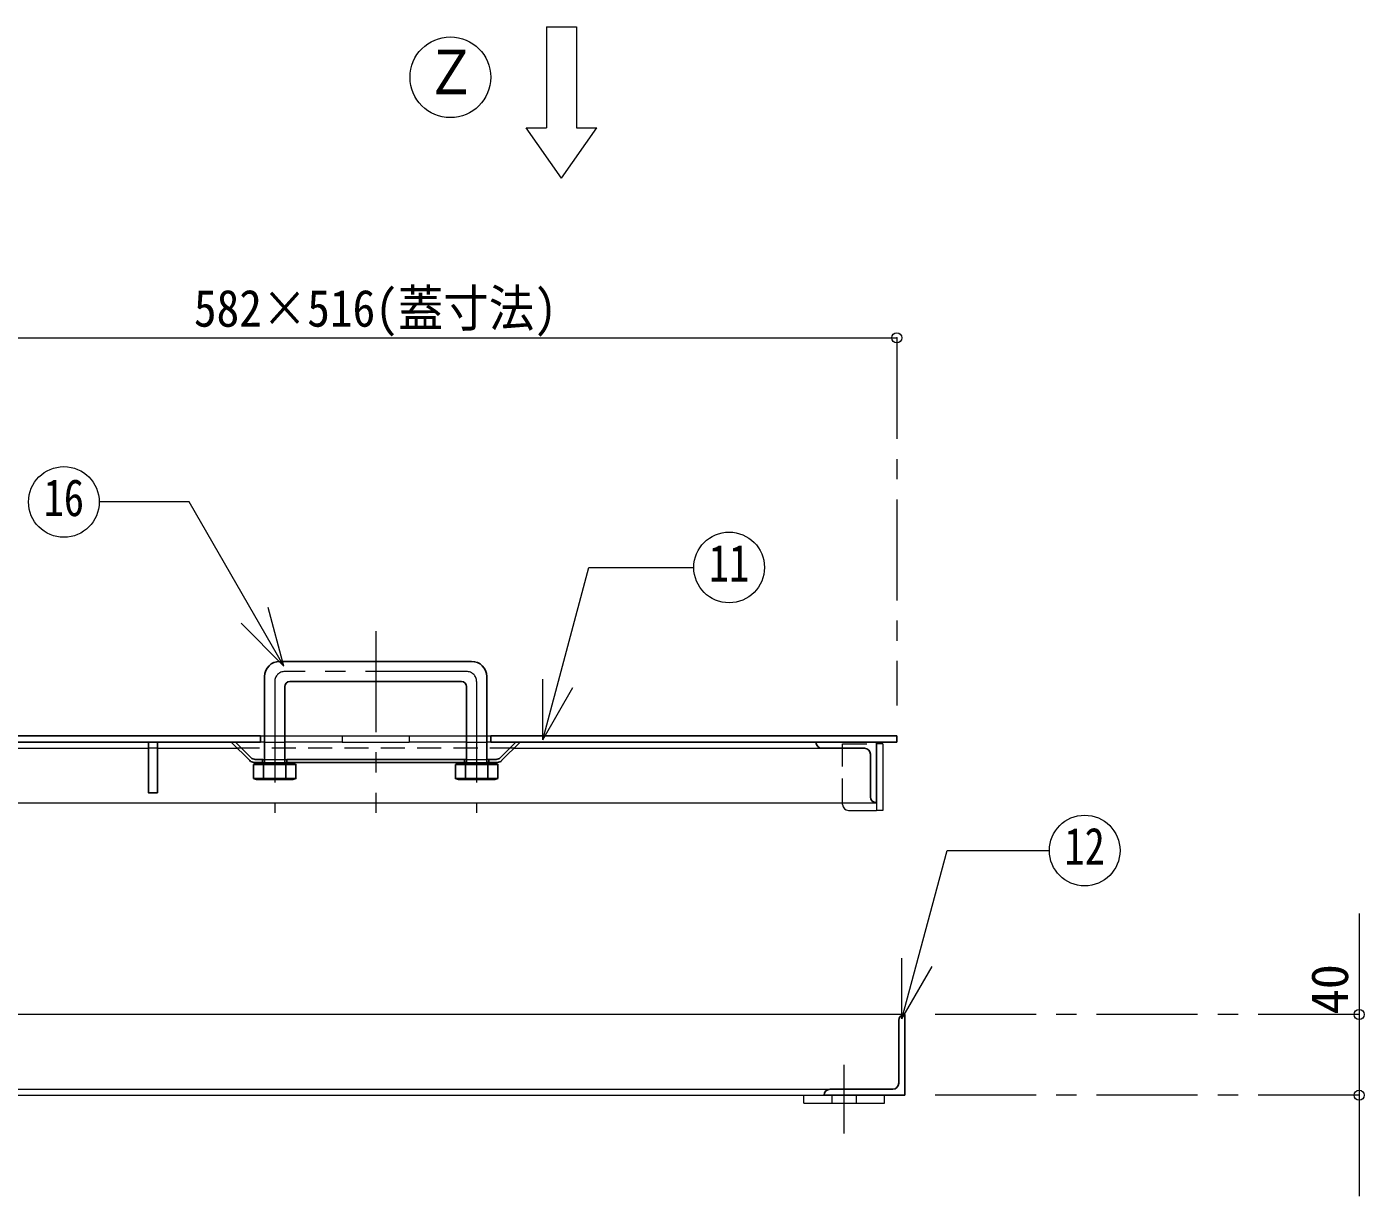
# Model space of a CAD drawing. Units: millimetres at full size, sheet at 1:10; details may follow other scales. Extents: x -2106 to 1944, y -1394 to 1416.
# Drawn here: x -1060 to -398, y -44 to 535 of the extents above; entities that cross this region are included whole.
import ezdxf
from ezdxf.enums import TextEntityAlignment as Align

# ---------------------------------------------------------------- set-up
doc = ezdxf.new("R2010")
doc.units = ezdxf.units.MM
doc.header["$LTSCALE"] = 10
doc.header["$PDMODE"] = 32
doc.header["$PDSIZE"] = 5
doc.linetypes.add('CHAIN1', pattern=[8, 5, -1, 1, -1])
doc.linetypes.add('DASHED1', pattern=[1.8, 1.2, -0.6])
doc.layers.add('0-0_ﾚｲﾔ1', color=4, linetype='Continuous', lineweight=9)
doc.styles.add('ＭＳ ゴシック', font='')
doc.styles.get('ＭＳ ゴシック').set_extended_font_data('MS Gothic')

msp = doc.modelspace()

# ---------------------------------------------------------------- linework, layer by layer
at = {"layer": '0-0_ﾚｲﾔ1', "color": 7, "lineweight": 18}
for p, q in [((-803.22, 535.27), (-788.22, 535.27)), ((-803.22, 535.27), (-803.22, 485.27)), ((-795.72, 460.27), (-813.22, 485.27)), ((-813.22, 485.27), (-803.22, 485.27)), ((-795.72, 460.27), (-778.22, 485.27)), ((-980.01, 300), (-1024.61, 300)), ((-933.12, 218.78), (-980.01, 300)), ((-933.12, 218.78), (-940.89, 247.76)), ((-933.12, 218.78), (-954.34, 239.99)), ((-805.02, 182.23), (-805.02, 212.23)), ((-805.02, 182.23), (-790.02, 208.21)), ((-944.72, 184.27), (-942.72, 184.27)), ((-942.72, 181.07), (-944.72, 181.07)), ((-932.72, 184.27), (-904.3, 184.27)), ((-904.3, 181.07), (-932.72, 181.07)), ((-904.3, 184.27), (-904.3, 181.07)), ((-871.14, 184.27), (-871.14, 181.07)), ((-871.14, 184.27), (-842.72, 184.27)), ((-842.72, 181.07), (-871.14, 181.07)), ((-832.72, 184.27), (-830.72, 184.27)), ((-830.72, 181.07), (-832.72, 181.07)), ((-636.52, 180.27), (-639.72, 180.27)), ((-636.52, 180.27), (-636.52, 147.27)), ((-943.72, 172.57), (-942.72, 172.57)), ((-932.72, 172.57), (-931.72, 172.57)), ((-842.72, 172.57), (-843.72, 172.57)), ((-831.72, 172.57), (-832.72, 172.57)), ((-943.72, 171.07), (-942.72, 171.07)), ((-932.72, 171.07), (-931.72, 171.07)), ((-842.72, 171.07), (-843.72, 171.07)), ((-831.72, 171.07), (-832.72, 171.07)), ((-639.72, 151.07), (-639.72, 147.27)), ((-636.52, 147.27), (-639.72, 147.27)), ((-627.15, 44.11), (-627.15, 74.11)), ((-627.15, 44.11), (-612.15, 70.09)), ((-625.72, 46.27), (-1665.72, 46.27)), ((-1628.72, 9.27), (-662.72, 9.27)), ((-1625.72, 6.27), (-665.72, 6.27))]:
    msp.add_line(p, q, dxfattribs=at)
at = {"layer": '0-0_ﾚｲﾔ1'}
for p, q in [((-1145.72, 381.27), (-629.72, 381.27)), ((-904.3, 184.27), (-871.14, 184.27)), ((-904.3, 181.07), (-871.14, 181.07)), ((-1096.22, 178.07), (-1000.22, 178.07)), ((-995.72, 178.07), (-956.22, 178.07)), ((-819.22, 178.07), (-666.72, 178.07)), ((-1123.22, 151.07), (-639.72, 151.07)), ((-656.52, 150.27), (-656.52, 151.07)), ((-653.52, 147.27), (-639.72, 147.27)), ((-400.72, 96.27), (-400.72, -43.73)), ((-675.72, 2.27), (-675.72, 6.27)), ((-675.72, 2.27), (-635.72, 2.27)), ((-635.72, 2.27), (-635.72, 6.27))]:
    msp.add_line(p, q, dxfattribs=at)
at = {"layer": '0-0_ﾚｲﾔ1', "linetype": 'CHAIN1'}
for p, q in [((-629.72, 381.27), (-629.72, 199.27)), ((-887.72, 236.07), (-887.72, 146.07)), ((-842.72, 216.07), (-932.72, 216.07)), ((-937.72, 211.07), (-937.72, 146.07)), ((-837.72, 211.07), (-837.72, 146.07)), ((-400.72, 46.27), (-610.72, 46.27)), ((-655.72, -12.73), (-655.72, 21.27)), ((-400.72, 6.27), (-610.72, 6.27))]:
    msp.add_line(p, q, dxfattribs=at)
at = {"layer": '0-0_ﾚｲﾔ1', "color": 5, "lineweight": 25}
for p, q in [((-840.22, 221.07), (-935.22, 221.07)), ((-942.72, 213.57), (-942.72, 170.57)), ((-832.72, 213.57), (-832.72, 170.57)), ((-932.72, 208.57), (-932.72, 170.57)), ((-845.22, 211.07), (-930.22, 211.07)), ((-842.72, 208.57), (-842.72, 170.57)), ((-1158.22, 181.07), (-944.72, 181.07)), ((-1145.72, 184.27), (-944.72, 184.27)), ((-995.72, 181.07), (-995.72, 156.07)), ((-950.1, 171.95), (-959.22, 181.07)), ((-949.48, 173.45), (-957.1, 181.07)), ((-944.72, 184.27), (-944.72, 181.07)), ((-830.72, 184.27), (-830.72, 181.07)), ((-830.72, 184.27), (-629.72, 184.27)), ((-830.72, 181.07), (-629.72, 181.07)), ((-825.96, 173.45), (-818.34, 181.07)), ((-825.34, 171.95), (-816.22, 181.07)), ((-639.72, 181.07), (-639.72, 151.07)), ((-629.72, 184.27), (-629.72, 181.07)), ((-931.72, 172.57), (-931.72, 171.07)), ((-666.72, 178.07), (-645.72, 178.07)), ((-642.72, 175.07), (-642.72, 154.07)), ((-948.22, 170.07), (-946.72, 170.57)), ((-948.22, 170.07), (-927.22, 170.07)), ((-948.22, 170.07), (-948.22, 163.07)), ((-947.98, 171.07), (-943.72, 171.07)), ((-946.72, 170.57), (-928.72, 170.57)), ((-943.22, 170.07), (-943.22, 163.07)), ((-932.22, 170.07), (-932.22, 163.07)), ((-931.72, 171.07), (-843.72, 171.07)), ((-848.22, 170.07), (-846.72, 170.57)), ((-848.22, 170.07), (-827.22, 170.07)), ((-846.72, 170.57), (-828.72, 170.57)), ((-843.22, 170.07), (-843.22, 163.07)), ((-837.72, 170.57), (-832.22, 170.07)), ((-832.22, 170.07), (-828.72, 170.57)), ((-948.22, 163.07), (-927.22, 163.07)), ((-948.22, 163.07), (-946.72, 162.57)), ((-946.72, 162.57), (-943.22, 163.07)), ((-946.72, 162.57), (-928.72, 162.57)), ((-943.22, 163.07), (-937.72, 162.57)), ((-937.72, 162.57), (-932.22, 163.07)), ((-932.22, 163.07), (-928.72, 162.57)), ((-848.22, 163.07), (-827.22, 163.07)), ((-846.72, 162.57), (-828.72, 162.57)), ((-827.22, 163.07), (-828.72, 162.57)), ((-628.72, 43.27), (-628.72, 12.27)), ((-625.72, 6.27), (-625.72, 46.27)), ((-662.72, 9.27), (-631.72, 9.27)), ((-665.72, 6.27), (-625.72, 6.27))]:
    msp.add_line(p, q, dxfattribs=at)
at = {"layer": '0-0_ﾚｲﾔ1', "linetype": 'DASHED1'}
for p, q in [((-942.72, 184.27), (-932.72, 184.27)), ((-942.72, 181.07), (-932.72, 181.07)), ((-842.72, 184.27), (-832.72, 184.27)), ((-842.72, 181.07), (-832.72, 181.07)), ((-656.52, 180.27), (-639.72, 180.27)), ((-656.52, 151.07), (-656.52, 180.27)), ((-995.72, 178.07), (-1000.22, 178.07)), ((-819.22, 178.07), (-956.22, 178.07)), ((-942.72, 172.57), (-932.72, 172.57)), ((-842.72, 172.57), (-832.72, 172.57)), ((-942.72, 171.07), (-932.72, 171.07)), ((-842.72, 171.07), (-832.72, 171.07)), ((-661.72, 2.27), (-661.72, 6.27)), ((-649.72, 2.27), (-649.72, 6.27))]:
    msp.add_line(p, q, dxfattribs=at)
at = {"layer": '0-0_ﾚｲﾔ1', "color": 7, "lineweight": 18}
for points in [[(-788.22, 535.27), (-788.22, 485.27), (-778.22, 485.27)], [(-805.02, 182.23), (-782.15, 267.58), (-730.21, 267.58)], [(-627.15, 44.11), (-604.82, 127.43), (-554.15, 127.43)]]:
    msp.add_lwpolyline(points, dxfattribs=at)
at = {"layer": '0-0_ﾚｲﾔ1', "color": 5, "lineweight": 25}
for points in [[(-1000.22, 181.07), (-1000.22, 156.07), (-995.72, 156.07)], [(-947.36, 172.57), (-943.72, 172.57), (-943.72, 171.07)], [(-931.72, 172.57), (-843.72, 172.57), (-843.72, 171.07)], [(-828.08, 172.57), (-831.72, 172.57), (-831.72, 171.07), (-827.46, 171.07)], [(-946.72, 170.57), (-943.22, 170.07), (-937.72, 170.57)], [(-937.72, 170.57), (-932.22, 170.07), (-928.72, 170.57)], [(-928.72, 170.57), (-927.22, 170.07), (-927.22, 163.07), (-928.72, 162.57)], [(-848.22, 170.07), (-848.22, 163.07), (-846.72, 162.57), (-843.22, 163.07)], [(-846.72, 170.57), (-843.22, 170.07), (-837.72, 170.57)], [(-832.22, 170.07), (-832.22, 163.07), (-828.72, 162.57)], [(-828.72, 170.57), (-827.22, 170.07), (-827.22, 163.07)], [(-843.22, 163.07), (-837.72, 162.57), (-832.22, 163.07)]]:
    msp.add_lwpolyline(points, dxfattribs=at)
at = {"layer": '0-0_ﾚｲﾔ1', "color": 7, "lineweight": 18}
for centre, radius in [((-850.72, 510.27), 20), ((-1042.11, 300), 17.5), ((-712.71, 267.58), 17.5), ((-536.65, 127.43), 17.5)]:
    msp.add_circle(centre, radius, dxfattribs=at)
at = {"layer": '0-0_ﾚｲﾔ1', "color": 5, "lineweight": 25}
for centre, radius, start, end in [((-935.22, 213.57), 7.5, 90, 180), ((-840.22, 213.57), 7.5, 0, 90), ((-930.22, 208.57), 2.5, 90, 180), ((-845.22, 208.57), 2.5, 0, 90), ((-666.72, 181.07), 3, 180, 270), ((-947.36, 175.57), 3, 225, 270), ((-828.08, 175.57), 3, 270, 315), ((-645.72, 175.07), 3, 0, 90), ((-947.98, 174.07), 3, 225, 270), ((-827.46, 174.07), 3, 270, 315), ((-639.72, 154.07), 3, 180, 270), ((-625.72, 43.27), 3, 90, 180), ((-662.72, 6.27), 3, 90, 180), ((-631.72, 12.27), 3, 270, 0)]:
    msp.add_arc(centre, radius, start, end, dxfattribs=at)
at = {"layer": '0-0_ﾚｲﾔ1', "linetype": 'CHAIN1'}
for centre, start, end in [((-932.72, 211.07), 90, 180), ((-842.72, 211.07), 0, 90)]:
    msp.add_arc(centre, 5, start, end, dxfattribs=at)
at = {"layer": '0-0_ﾚｲﾔ1'}
msp.add_arc((-653.52, 150.27), 3, 180, 270, dxfattribs=at)
at = {"layer": '0-0_ﾚｲﾔ1', "color": 1}
for p in [(-629.72, 381.27), (-400.72, 46.27), (-400.72, 6.27)]:
    msp.add_point(p, dxfattribs=at)

# ---------------------------------------------------------------- texts
at = {"layer": '0-0_ﾚｲﾔ1', "color": 7, "style": 'ＭＳ ゴシック'}
for s, height, width, p in [('Ｚ', 21.99, 0.85, (-863.22, 495.27)), ('582×516(蓋寸法)', 18.33, 0.9, (-977.72, 381.27)), ('16', 18.33, 0.8, (-1052.11, 287.5)), ('11', 18.33, 0.8, (-722.71, 255.08)), ('12', 18.33, 0.8, (-546.65, 114.93))]:
    msp.add_text(s, height=height, dxfattribs=dict(at, width=width)).set_placement(p, align=Align.BOTTOM_LEFT)
msp.add_text('40', height=18.33, rotation=90, dxfattribs=at).set_placement((-400.72, 46.27), align=Align.BOTTOM_LEFT)

doc.saveas('drawing.dxf')
